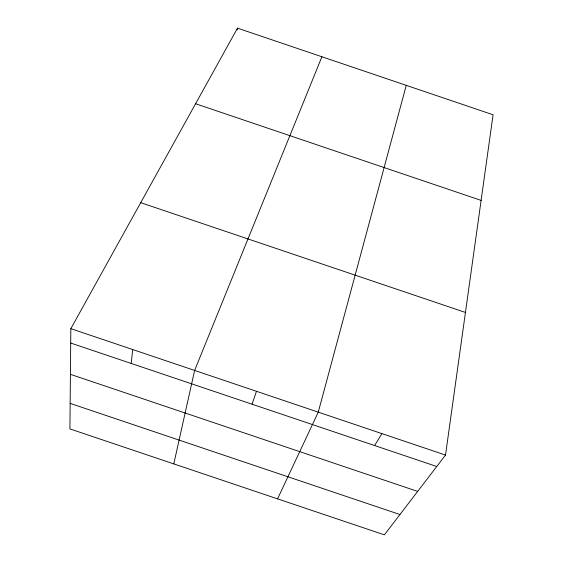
<?xml version="1.0" encoding="UTF-8"?>
<svg xmlns="http://www.w3.org/2000/svg" width="563" height="563" viewBox="0 0 563 563"><rect width="100%" height="100%" fill="white"/><g stroke="black" fill="none" stroke-linecap="round" stroke-linejoin="round"><path stroke-width="0.84" d="M70.839 328.672L69.918 428.907L384.388 534.85L445.509 455.066L493.082 114.775L237.509 28.15L70.839 328.672L445.509 455.066M131.186 363.438L132.748 349.56M237.185 29.874L237.509 28.15M173.791 463.905L194.622 370.433L321.909 56.757M406.254 85.344L318.264 412.144L277.566 498.86M252.048 404.199L256.461 391.292M374.606 445.537L381.904 433.609M70.706 343.043L436.747 466.495M70.424 374.332L417.669 491.408M70.157 403.382L399.955 514.526M195.586 103.74L481.112 200.4M140.715 202.68L465.446 312.444"/></g></svg>
